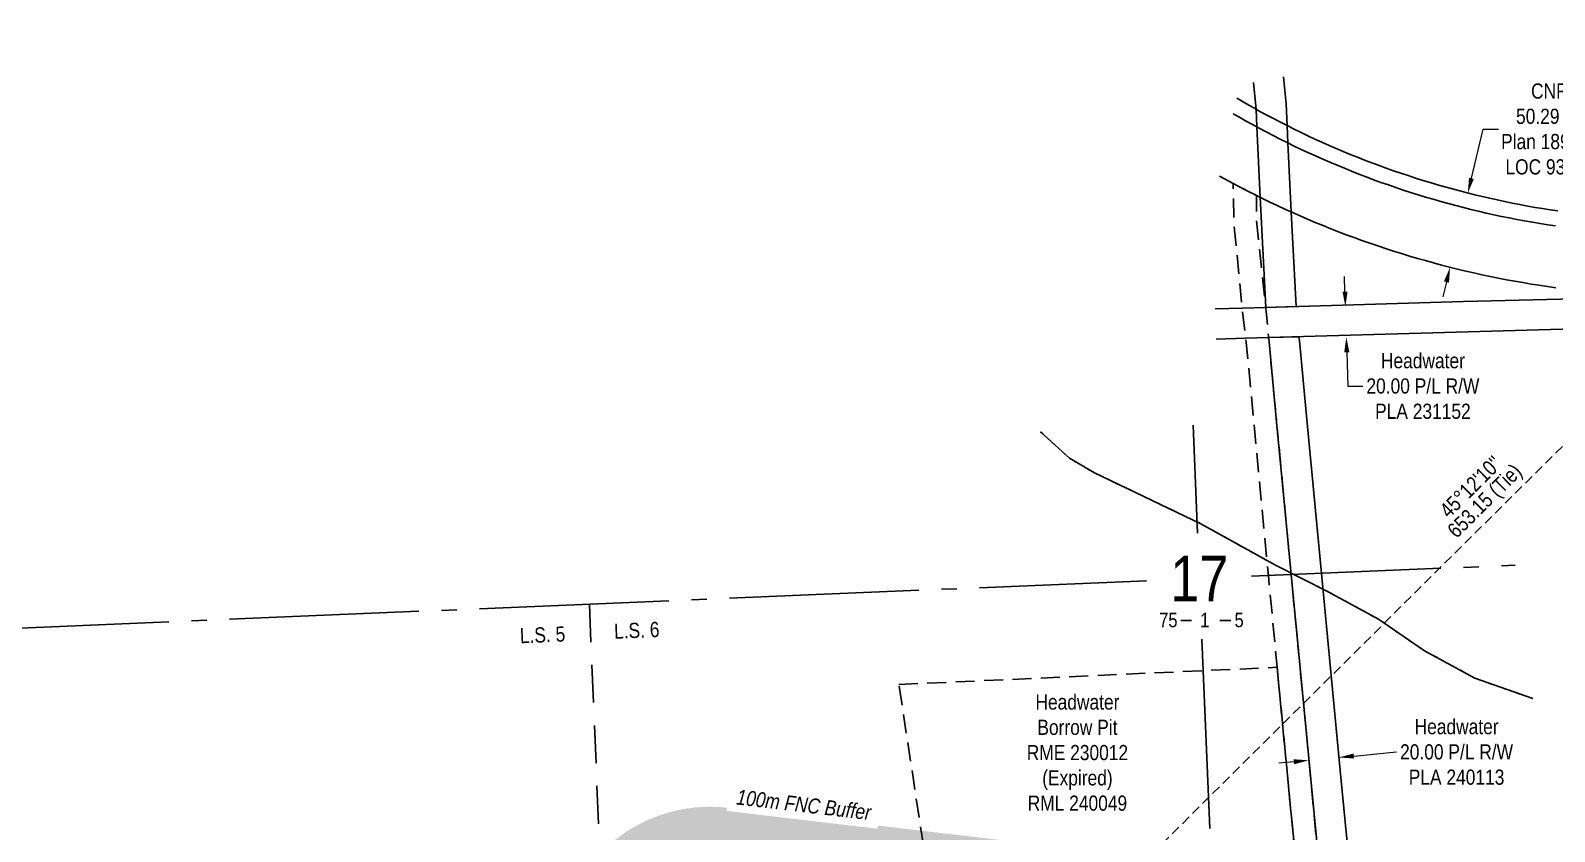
# Model space of a CAD drawing. Extents: x 679917 to 683865, y 6152986 to 6156234.
# Drawn here: x 681271 to 682276, y 6153778 to 6154306 of the extents above; entities that cross this region are included whole.
import ezdxf
from ezdxf.enums import TextEntityAlignment as Align

# ---------------------------------------------------------------- set-up
doc = ezdxf.new("R2010")
doc.units = 0
doc.header["$LTSCALE"] = 5
doc.header["$PDSIZE"] = 0.5
for name, pattern in [('foc-ACCESSROAD', [3.75, 2.5, -1.25]), ('foc-LSD', [8, 5, -3]), ('foc-QUARTERLINE', [33, 25, -3, 2, -3]), ('foc-TIELINE', [1.875, 1.25, -0.625]), ('foc-WHEELTRACKS', [2, 0.4, -1.6])]:
    doc.linetypes.add(name, pattern=pattern)
doc.layers.get('Defpoints').update_dxf_attribs({"color": 9})
for name, color, linetype in [('10', 1, 'Continuous'), ('9', 3, 'Continuous'), ('C-AR', 13, 'foc-ACCESSROAD'), ('C-RW', 13, 'Continuous'), ('F-RW', 190, 'Continuous'), ('F-WS', 190, 'foc-ACCESSROAD'), ('L-BD', 7, 'Continuous'), ('L-QSEC', 8, 'foc-QUARTERLINE'), ('L-SECLBL', 7, 'Continuous'), ('L-SECTION-LSD', 7, 'foc-LSD'), ('L-TIE', 7, 'foc-TIELINE'), ('P-BUFFER-H 30m', 51, 'Continuous'), ('P-BUFFER-T', 40, 'Continuous'), ('T-WATER-P3', 48, 'foc-WHEELTRACKS')]:
    doc.layers.add(name, color=color, linetype=linetype)
doc.layers.add('C-AR-T', color=13, linetype='Continuous', lineweight=9)
doc.layers.add('F-RW-T', color=190, linetype='Continuous', lineweight=9)
doc.styles.add('100L', font='ARIALN.TTF', dxfattribs={"height": 11})
doc.styles.add('80CG', font='ARIALN.TTF', dxfattribs={"height": 10})
doc.styles.add('80L', font='ARIALN.TTF', dxfattribs={"height": 10})
doc.styles.add('80LS', font='ARIALNI.TTF', dxfattribs={"height": 10})
doc.styles.add('foc-LtypeFont', font='ARIALN.TTF', dxfattribs={"height": 7.35})
doc.styles.add('SIMPLEX', font='ARIALN.TTF')
doc.linetypes.add('foc-TOPO-flowdirection-NOLINE', pattern='A,0,[">",foc-LtypeFont,S=0.3,R=0,X=0,Y=-0.945],-20,[">",foc-LtypeFont,S=0.3,R=0,X=0,Y=-0.945],0', length=20)
doc.dimstyles.new('Compass 5 000', dxfattribs={"dimscale": 5, "dimtxt": 9, "dimasz": 2, "dimexe": 0.2, "dimexo": 0.0625, "dimgap": 0.5, "dimtad": 0, "dimtih": 1, "dimtoh": 1, "dimzin": 0, "dimdsep": 46, "dimtxsty": '80CG', "dimcen": 0.1, "dimse1": 1, "dimse2": 1, "dimclrd": 256, "dimclrt": 256, "dimaunit": 1, "dimadec": 4, "dimazin": 0, "dimtfac": 0.06, "dimtofl": 0, "dimtmove": 0, "dimatfit": 1, "dimfxl": 0.2, "dimtolj": 1, "dimtzin": 0, "dimlwd": -1, "dimarcsym": 0})

# ---------------------------------------------------------------- blocks, each defined once
blk = doc.blocks.new('L-SECLBL')
at = {"layer": '9', "color": 7}
for p, q in [((-5.1, -27.8), (-12.3, -27.8)), ((20.7, -27.8), (13.5, -27.8))]:
    blk.add_line(p, q, dxfattribs=at)
at = {"layer": '10', "color": 2, "style": 'SIMPLEX'}
blk.add_attdef('SEC', text='', height=30, dxfattribs=at).set_placement((0, 0), align=Align.MIDDLE)
at = {"layer": '10', "color": 5, "style": '80L'}
blk.add_attdef('TWP', text='', height=9.5, dxfattribs=at).set_placement((-14.4, -27.4), align=Align.MIDDLE_RIGHT)
blk.add_attdef('RGE', text='', height=9.5, dxfattribs=at).set_placement((3.6, -27.4), align=Align.MIDDLE_CENTER)
blk.add_attdef('MER', text='', height=9.5, dxfattribs=at).set_placement((23.2, -27.4), align=Align.MIDDLE_LEFT)
blk = doc.blocks.new('*D369')
at = {"layer": 'Defpoints', "color": 0, "transparency": 16777216}
for p in [(682110.7, 6153857.4), (682130.4, 6153859.2), (682133.5, 6153826.9)]:
    blk.add_point(p, dxfattribs=at)
at = {"layer": 'F-RW-T', "transparency": 16777216}
for p, q in [((682103.8, 6153824.1), (682093.9, 6153823.1)), ((682143.4, 6153827.8), (682171.6, 6153830.5))]:
    blk.add_line(p, q, dxfattribs=at)
for points in [[(682103.7, 6153825.7), (682104, 6153822.4), (682113.8, 6153825)], [(682143.3, 6153829.5), (682143.6, 6153826.2), (682133.5, 6153826.9)]]:
    blk.add_solid(points, dxfattribs=at)
at = {"layer": 'F-RW-T', "transparency": 16777216, "insert": (682211.2, 6153830.5), "char_height": 10, "attachment_point": 5, "style": '80CG'}
blk.add_mtext('\\A1;Headwater\\P20.00 P/L R/W\\PPLA 240113', dxfattribs=at)
blk = doc.blocks.new('*D471')
at = {"layer": 'Defpoints', "color": 0, "transparency": 16777216}
for p in [(682436.7, 6154132.8), (682437.3, 6154112.7), (682138.5, 6154104.1)]:
    blk.add_point(p, dxfattribs=at)
at = {"layer": 'F-RW-T', "transparency": 16777216}
for p, q in [((682137.6, 6154134.1), (682137.3, 6154144.1)), ((682138.8, 6154094.1), (682139.4, 6154071.8)), ((682139.4, 6154071.8), (682149.4, 6154071.8))]:
    blk.add_line(p, q, dxfattribs=at)
for points in [[(682139.3, 6154134.1), (682136, 6154134), (682137.9, 6154124.1)], [(682140.5, 6154094.1), (682137.1, 6154094), (682138.5, 6154104.1)]]:
    blk.add_solid(points, dxfattribs=at)
at = {"layer": 'F-RW-T', "transparency": 16777216, "insert": (682189, 6154071.8), "char_height": 10, "attachment_point": 5, "style": '80CG'}
blk.add_mtext('\\A1;Headwater\\P20.00 P/L R/W\\PPLA 231152', dxfattribs=at)
blk = doc.blocks.new('*D472')
at = {"layer": 'C-AR-T', "transparency": 16777216}
for p, q in [((682221, 6154208.8), (682228.8, 6154241.3)), ((682228.8, 6154241.3), (682238.8, 6154241.3)), ((682204.6, 6154140.4), (682202.2, 6154130.7))]:
    blk.add_line(p, q, dxfattribs=at)
for points in [[(682219.4, 6154209.2), (682222.6, 6154208.4), (682218.6, 6154199)], [(682202.9, 6154140.8), (682206.2, 6154140), (682206.9, 6154150.2)]]:
    blk.add_solid(points, dxfattribs=at)
at = {"layer": 'Defpoints', "color": 0, "transparency": 16777216}
for p in [(682218.6, 6154199), (682227.9, 6154196.8), (682216.1, 6154147.9)]:
    blk.add_point(p, dxfattribs=at)
at = {"layer": 'C-AR-T', "transparency": 16777216, "insert": (682275.9, 6154241.3), "char_height": 10, "attachment_point": 5, "style": '80CG'}
blk.add_mtext('\\A1;CNRL\\P50.29 A/R\\PPlan 1893 RS\\PLOC 930963', dxfattribs=at)

msp = doc.modelspace()

# ---------------------------------------------------------------- hatches: boundary and pattern name
at = {"layer": 'P-BUFFER-H 30m'}
h = msp.add_hatch(color=256, dxfattribs=at)
h.dxf.hatch_style = 1
h.paths.add_polyline_path([(682017.117, 6153676.987, 0.36311153), (681929.022, 6153770.276), (681730.421, 6153793.701, 0.45597667), (681618.746, 6153692.097), (681624.43, 6153445.473, 0.37364839), (681712.68, 6153348.477), (681920.516, 6153323.962, 0.46723137), (682032.037, 6153429.274)])
h.paths.add_polyline_path([(681932.229, 6153423.262), (681724.393, 6153447.777), (681718.708, 6153694.401), (681917.309, 6153670.975)], flags=16)

# ---------------------------------------------------------------- linework, layer by layer
at = {"layer": 'C-AR', "linetype": 'Continuous', "flags": 128}
for points in [[(682066.215, 6154261.66), (682068.248, 6154260.466), (682072.649, 6154257.932), (682077.073, 6154255.436), (682081.518, 6154252.978), (682085.985, 6154250.559), (682090.473, 6154248.179), (682094.98, 6154245.838), (682099.509, 6154243.536), (682104.056, 6154241.274), (682108.624, 6154239.051), (682113.21, 6154236.868), (682117.815, 6154234.724), (682122.439, 6154232.621), (682127.081, 6154230.558), (682131.74, 6154228.535), (682136.417, 6154226.554), (682141.111, 6154224.612), (682145.821, 6154222.712), (682150.548, 6154220.852), (682155.291, 6154219.033), (682160.049, 6154217.256), (682164.823, 6154215.52), (682169.612, 6154213.825), (682174.415, 6154212.173), (682179.232, 6154210.561), (682184.063, 6154208.992), (682188.908, 6154207.466), (682193.765, 6154205.98), (682198.635, 6154204.538), (682203.518, 6154203.138), (682208.413, 6154201.779), (682213.319, 6154200.464), (682218.236, 6154199.191), (682223.165, 6154197.961), (682228.104, 6154196.773), (682233.052, 6154195.629), (682238.011, 6154194.528), (682242.979, 6154193.469), (682247.956, 6154192.454), (682252.942, 6154191.482), (682257.936, 6154190.553), (682262.938, 6154189.669), (682267.947, 6154188.826), (682272.963, 6154188.029), (682277.987, 6154187.274)], [(682276.642, 6154136.681), (682271.203, 6154137.446), (682265.771, 6154138.258), (682260.345, 6154139.117), (682254.928, 6154140.023), (682249.518, 6154140.975), (682244.117, 6154141.974), (682238.725, 6154143.02), (682233.342, 6154144.113), (682227.968, 6154145.251), (682222.605, 6154146.437), (682217.252, 6154147.669), (682211.91, 6154148.946), (682206.579, 6154150.271), (682201.26, 6154151.64), (682195.953, 6154153.056), (682190.658, 6154154.518), (682185.376, 6154156.026), (682180.107, 6154157.579), (682174.852, 6154159.177), (682169.611, 6154160.821), (682164.385, 6154162.51), (682159.173, 6154164.244), (682153.976, 6154166.024), (682148.795, 6154167.848), (682143.63, 6154169.717), (682138.482, 6154171.63), (682133.349, 6154173.588), (682128.234, 6154175.59), (682123.137, 6154177.636), (682118.057, 6154179.726), (682112.996, 6154181.861), (682107.953, 6154184.038), (682102.929, 6154186.259), (682097.925, 6154188.523), (682092.941, 6154190.832), (682087.977, 6154193.182), (682083.146, 6154195.521), (682079.243, 6154197.461), (682078.116, 6154198.058), (682075.384, 6154199.439), (682073.215, 6154200.542), (682071.463, 6154201.439), (682068.921, 6154202.752), (682068.334, 6154203.057), (682067.557, 6154203.464), (682063.92, 6154205.349), (682063.469, 6154205.574), (682058.634, 6154208.179), (682054.931, 6154210.216)]]:
    msp.add_lwpolyline(points, dxfattribs=at)
at = {"layer": 'C-AR', "flags": 128}
msp.add_lwpolyline([(682176.255, 6153025.973), (682166.665, 6153124.75), (682163.745, 6153154.826), (682115.91, 6153647.55), (682100.1, 6153810.4), (682092.87, 6153886.35), (682087.111, 6153946.843), (682077.623, 6154046.522), (682072.482, 6154100.519), (682070.107, 6154120.456), (682064.24, 6154180.945), (682063.92, 6154205.349), (682079.24, 6154197.462), (682079.229, 6154181.8), (682085.607, 6154120.91), (682087.507, 6154100.959), (682092.553, 6154047.943), (682102.117, 6153947.474), (682119.837, 6153762.32), (682142.542, 6153528.444), (682178.753, 6153155.457), (682181.673, 6153125.382), (682191.261, 6153026.617)], dxfattribs=at)
at = {"layer": 'C-RW', "flags": 128}
for points in [[(682066.215, 6154261.66), (682068.248, 6154260.466), (682072.649, 6154257.932), (682077.073, 6154255.436), (682081.518, 6154252.978), (682085.985, 6154250.559), (682090.473, 6154248.179), (682094.98, 6154245.838), (682099.509, 6154243.536), (682104.056, 6154241.274), (682108.624, 6154239.051), (682113.21, 6154236.868), (682117.815, 6154234.724), (682122.439, 6154232.621), (682127.081, 6154230.558), (682131.74, 6154228.535), (682136.417, 6154226.554), (682141.111, 6154224.612), (682145.821, 6154222.712), (682150.548, 6154220.852), (682155.291, 6154219.033), (682160.049, 6154217.256), (682164.823, 6154215.52), (682169.612, 6154213.825), (682174.415, 6154212.173), (682179.232, 6154210.561), (682184.063, 6154208.992), (682188.908, 6154207.466), (682193.765, 6154205.98), (682198.635, 6154204.538), (682203.518, 6154203.138), (682208.413, 6154201.779), (682213.319, 6154200.464), (682218.236, 6154199.191), (682223.165, 6154197.961), (682228.104, 6154196.773), (682233.052, 6154195.629), (682238.011, 6154194.528), (682242.979, 6154193.469), (682247.956, 6154192.454), (682252.942, 6154191.482), (682257.936, 6154190.553), (682262.938, 6154189.669), (682267.947, 6154188.826), (682272.963, 6154188.029), (682277.987, 6154187.274)], [(682276.494, 6154177.387), (682271.382, 6154178.156), (682266.278, 6154178.968), (682261.18, 6154179.825), (682256.09, 6154180.727), (682251.008, 6154181.672), (682245.935, 6154182.662), (682240.87, 6154183.696), (682235.815, 6154184.773), (682230.769, 6154185.895), (682225.733, 6154187.06), (682220.707, 6154188.269), (682215.692, 6154189.521), (682210.689, 6154190.817), (682205.696, 6154192.157), (682200.715, 6154193.539), (682195.747, 6154194.966), (682190.791, 6154196.435), (682185.848, 6154197.946), (682180.919, 6154199.501), (682176.003, 6154201.099), (682171.101, 6154202.739), (682166.213, 6154204.422), (682161.341, 6154206.147), (682156.483, 6154207.915), (682151.642, 6154209.724), (682146.815, 6154211.576), (682142.005, 6154213.469), (682137.212, 6154215.404), (682132.436, 6154217.381), (682127.677, 6154219.399), (682122.936, 6154221.458), (682118.213, 6154223.559), (682113.509, 6154225.7), (682108.823, 6154227.882), (682104.156, 6154230.105), (682099.509, 6154232.368), (682094.881, 6154234.672), (682090.274, 6154237.015), (682085.687, 6154239.399), (682081.121, 6154241.822), (682076.577, 6154244.284), (682072.054, 6154246.786), (682067.553, 6154249.328), (682066.839, 6154249.737), (682063.964, 6154251.397)]]:
    msp.add_lwpolyline(points, dxfattribs=at)
at = {"layer": 'F-RW'}
msp.add_lwpolyline([(682097.094, 6154275.752), (682098.848, 6154257.884), (682099.501, 6154243.536), (682100.006, 6154232.126), (682102.05, 6154186.656), (682105.374, 6154124.287), (682085.314, 6154123.707), (682081.579, 6154196.3), (682079.508, 6154242.696), (682078.987, 6154254.378), (682078.894, 6154256.46), (682077.371, 6154271.971)], dxfattribs=at)
at = {"layer": 'F-RW', "flags": 128}
for points in [[(682052.037, 6154122.746), (682070.081, 6154123.267), (682085.11, 6154123.701), (682215.724, 6154127.475), (682353.284, 6154130.811), (682358.774, 6154130.817), (682364.266, 6154130.842), (682369.758, 6154130.903), (682372.235, 6154130.946), (682375.205, 6154130.994), (682380.741, 6154131.129), (682785.108, 6154142.88)], [(682785.171, 6154122.858), (682381.318, 6154111.122), (682368.489, 6154110.878), (682342.829, 6154111.142), (682087.037, 6154103.751), (682072.008, 6154103.316), (682052.705, 6154102.759)]]:
    msp.add_lwpolyline(points, dxfattribs=at)
at = {"layer": 'F-RW'}
msp.add_lwpolyline([(682144.311, 6153717.179), (682124.407, 6153715.246), (682119.837, 6153762.32), (682102.117, 6153947.474), (682092.553, 6154047.943), (682087.507, 6154100.959), (682087.24, 6154103.756), (682107.273, 6154104.335), (682107.539, 6154101.546), (682112.461, 6154049.838), (682122.126, 6153948.316), (682134.936, 6153813.749), (682139.741, 6153764.253), (682144.311, 6153717.179)], close=True, dxfattribs=at)
at = {"layer": 'F-WS'}
msp.add_lwpolyline([(682100.1, 6153810.4), (682115.91, 6153647.55), (681873.78, 6153676.11), (681843.42, 6153875), (682092.87, 6153886.35), (682100.1, 6153810.4)], close=True, dxfattribs=at)
msp.add_lwpolyline([(682100.1, 6153810.4), (682115.91, 6153647.55), (681873.78, 6153676.11), (681843.42, 6153875), (682092.87, 6153886.35), (682100.1, 6153810.4)], close=True, dxfattribs=at)
at = {"layer": 'L-QSEC', "flags": 128}
for points in [[(682037.393, 6154045.971), (682040.343, 6153974.902)], [(682075.984, 6153946.375), (682249.768, 6153953.686)], [(681237.119, 6153911.081), (682006.77, 6153943.463)], [(682043.245, 6153904.971), (682074.955, 6153141.025)]]:
    msp.add_lwpolyline(points, dxfattribs=at)
at = {"layer": 'L-SECTION-LSD', "flags": 128}
msp.add_lwpolyline([(681639.348, 6153928.004), (681672.64, 6153124.099)], dxfattribs=at)
at = {"layer": 'L-TIE'}
msp.add_line((682380.741, 6154131.129), (681917.309, 6153670.975), dxfattribs=at)
at = {"layer": 'T-WATER-P3', "flags": 128}
msp.add_lwpolyline([(681936.823, 6154041.616), (681955.935, 6154024.164), (681972.328, 6154014.593), (682042.563, 6153981.03), (682091.74, 6153953.631), (682126.619, 6153936.163), (682159.702, 6153918.035), (682189.973, 6153897.276), (682223.297, 6153879.21), (682261.526, 6153865.69)], dxfattribs=at)
at = {"layer": 'T-WATER-P3', "linetype": 'foc-TOPO-flowdirection-NOLINE', "flags": 128}
msp.add_lwpolyline([(681936.823, 6154041.616), (681955.935, 6154024.164), (681972.328, 6154014.593), (682042.563, 6153981.03), (682091.74, 6153953.631), (682126.619, 6153936.163), (682159.702, 6153918.035), (682189.973, 6153897.276), (682223.297, 6153879.21), (682261.526, 6153865.69)], dxfattribs=at)

# ---------------------------------------------------------------- block references
at = {"layer": 'L-SECLBL', "xscale": 0.99988876, "yscale": 0.99988876, "zscale": 0.99988876}
msp.add_blockref('L-SECLBL', (682041.587, 6153944.927), dxfattribs=at).add_auto_attribs({'SEC': '17', 'TWP': '75', 'RGE': '1', 'MER': '5'})

# ---------------------------------------------------------------- texts
at = {"layer": 'F-RW-T', "insert": (681961.174, 6153830.054), "char_height": 9.99889, "attachment_point": 5, "style": '80CG'}
msp.add_mtext('\\A1;Headwater\\PBorrow Pit\\PRME 230012\\P(Expired)\\PRML 240049', dxfattribs=at)
at = {"layer": 'L-BD', "style": '80L'}
for s, height, p in [("45°12'10''", 9.9989, (682220.446, 6154005.433)), ('653.15 (Tie)', 9.99889, (682230.485, 6153995.322))]:
    msp.add_text(s, height=height, rotation=44.7966, dxfattribs=at).set_placement(p, align=Align.MIDDLE)

# ---------------------------------------------------------------- dimensions: what is measured, and where the dimension line sits
at = {"layer": 'C-AR-T'}
dim = msp.add_linear_dim(base=(682218.649, 6154199.046), p1=(682216.14, 6154147.934), p2=(682227.893, 6154196.824), angle=76.482101, text='CNRL\\P50.29 A/R\\PPlan 1893 RS\\PLOC 930963', dimstyle='Compass 5 000', dxfattribs=at)
dim.commit()
dim.dimension.update_dxf_attribs({"geometry": '*D472', "text_midpoint": (682275.912, 6154241.286), "dimtype": 161})
at = {"layer": 'F-RW-T'}
for base, p1, p2, angle, text, picture, middle in [((682138.495, 6154104.066), (682436.725, 6154132.756), (682437.306, 6154112.749), 271.664542, 'Headwater\\P20.00 P/L R/W\\PPLA 231152', '*D471', (682188.973, 6154071.758)), ((682133.483, 6153826.886), (682110.695, 6153857.366), (682130.401, 6153859.244), 5.442387, 'Headwater\\P20.00 P/L R/W\\PPLA 240113', '*D369', (682211.169, 6153830.52))]:
    dim = msp.add_linear_dim(base=base, p1=p1, p2=p2, angle=angle, text=text, dimstyle='Compass 5 000', dxfattribs=at)
    dim.commit()
    dim.dimension.update_dxf_attribs({"geometry": picture, "text_midpoint": middle, "dimtype": 161})

# ---------------------------------------------------------------- next in the draw order: texts
at = {"layer": 'L-SECTION-LSD', "attachment_point": 1, "rotation": 2.409109, "style": '100L', "bg_fill": 3, "box_fill_scale": 1.5, "bg_fill_color": 256, "bg_fill_transparency": 0}
for s, width, insert, char_height in [('L.S. 6', 30.47974, (681655.39, 6153915.124), 9.9989), ('\\pi1.75838;L.S. 5', 30.39776, (681591.511, 6153912.071), 9.99889)]:
    msp.add_mtext_dynamic_manual_height_columns(s, width=width, gutter_width=54.994, heights=[0], dxfattribs=dict(at, insert=insert, char_height=char_height))
at = {"layer": 'P-BUFFER-T', "insert": (681781.325, 6153800.673), "char_height": 9.99778, "width": 90.20271, "attachment_point": 2, "rotation": 353.274905, "style": '80LS', "bg_fill": 2}
msp.add_mtext('100m FNC Buffer', dxfattribs=at)

doc.saveas('drawing.dxf')
